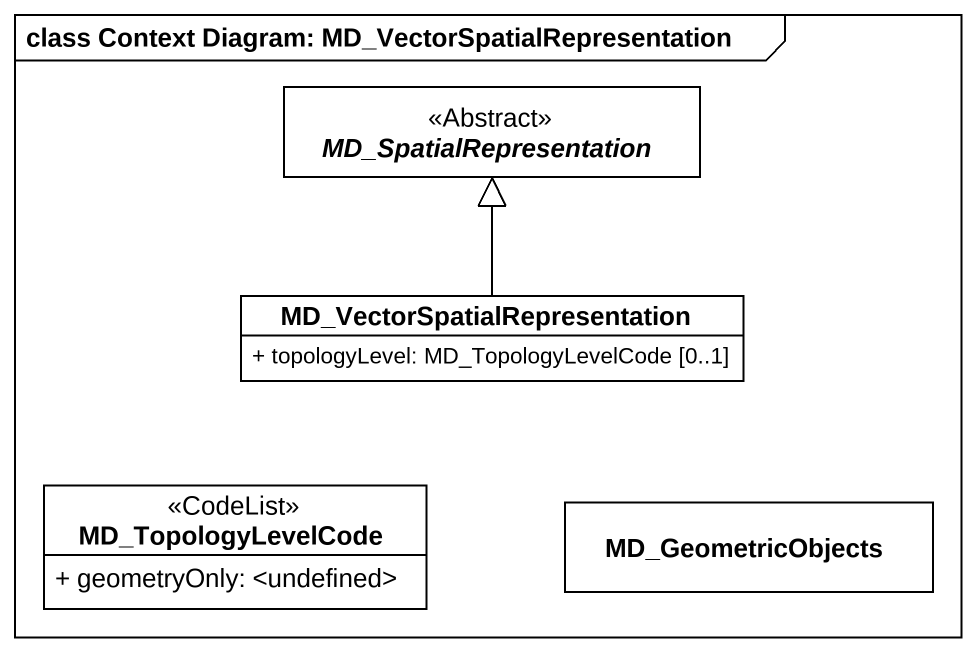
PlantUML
@startuml
mainframe class Context Diagram: MD_VectorSpatialRepresentation
hide circle
hide empty members
skinparam classAttributeIconSize 0
abstract class MD_SpatialRepresentation <<Abstract>> #FFFFFF
class "MD_VectorSpatialRepresentation" as MD_VectorSpatialRepresentati #FFFFFF {
  + topologyLevel: MD_TopologyLevelCode [0..1]
}
class MD_TopologyLevelCode <<CodeList>> #FFFFFF {
  + geometryOnly: <undefined>
}
class MD_GeometricObjects #FFFFFF
MD_VectorSpatialRepresentati -up-|> MD_SpatialRepresentation
@enduml
